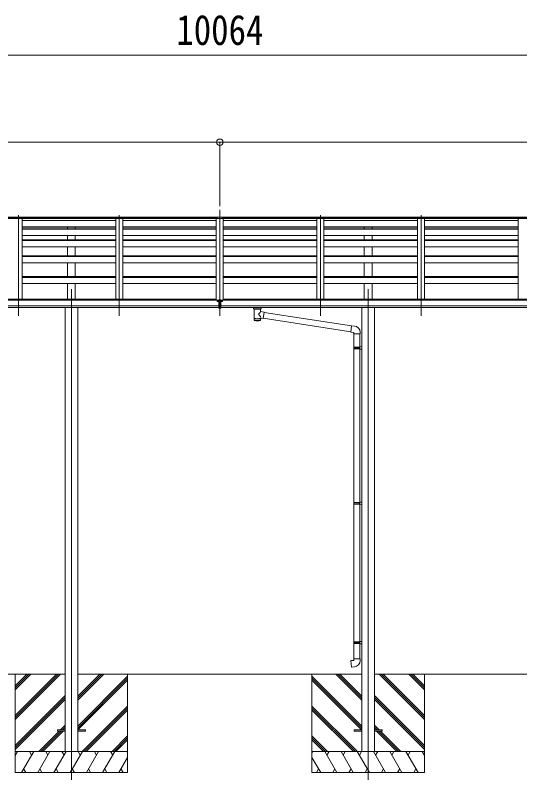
# Model space of a CAD drawing. Units: millimetres at full size; details may follow other scales. Extents: x -12578 to 12718, y -8779 to 8681.
# Drawn here: x 2381 to 5973, y -5530 to -141 of the extents above; entities that cross this region are included whole.
import ezdxf
from ezdxf.enums import TextEntityAlignment as Align

# ---------------------------------------------------------------- set-up
doc = ezdxf.new("R2010")
doc.units = ezdxf.units.MM
doc.header["$LTSCALE"] = 45
doc.header["$PDMODE"] = 32
doc.header["$PDSIZE"] = 45
for name, color, linetype, lineweight in [('0-0_0', 7, 'Continuous', 9), ('0-1_本体', 4, 'Continuous', 9), ('0-2_部品', 7, 'Continuous', 9), ('0-3_ELV2', 4, 'Continuous', 9), ('0-4_TABLE1', 7, 'Continuous', 9), ('0-8_PARTS2', 2, 'Continuous', 9), ('0-A_寸法', 6, 'Continuous', 9)]:
    doc.layers.add(name, color=color, linetype=linetype, lineweight=lineweight)
doc.styles.add('ＭＳ ゴシック', font='')
doc.styles.get('ＭＳ ゴシック').set_extended_font_data('MS Gothic')

msp = doc.modelspace()

# ---------------------------------------------------------------- linework, layer by layer
at = {"layer": '0-0_0'}
for p, q in [((-73.35, -4828.76), (2736.25, -4828.76)), ((2381.45, -4828.76), (2381.45, -5528.76)), ((2381.45, -5122.94), (2675.63, -4828.76)), ((2381.45, -5137.08), (2689.77, -4828.76)), ((2381.45, -5151.22), (2703.91, -4828.76)), ((2381.45, -4939.09), (2491.78, -4828.76)), ((2381.45, -4924.95), (2477.64, -4828.76)), ((2381.45, -4910.81), (2463.49, -4828.76)), ((2826.65, -5014.39), (3012.28, -4828.76)), ((2826.65, -5000.25), (2998.14, -4828.76)), ((2826.65, -4986.11), (2983.99, -4828.76)), ((2826.65, -4828.76), (4508.25, -4828.76)), ((2826.65, -5198.24), (3181.45, -4843.44)), ((4848.29, -4828.75), (3166.69, -4828.77)), ((3181.45, -4828.76), (3181.45, -5528.76)), ((4493.49, -4828.75), (4493.5, -5528.75)), ((4848.29, -5198.22), (4493.49, -4843.43)), ((4848.29, -5014.38), (4662.65, -4828.75)), ((4848.29, -5000.24), (4676.8, -4828.75)), ((4848.29, -4986.09), (4690.94, -4828.75)), ((7748.29, -4828.7), (4938.69, -4828.75)), ((5293.49, -5151.2), (4971.02, -4828.75)), ((5293.49, -5137.06), (4985.16, -4828.75)), ((5293.49, -5122.92), (4999.31, -4828.75)), ((5293.49, -4939.07), (5183.15, -4828.74)), ((5293.49, -4924.93), (5197.3, -4828.74)), ((5293.49, -4910.79), (5211.44, -4828.74)), ((5293.49, -4828.74), (5293.5, -5528.74)), ((2826.65, -5212.38), (3181.45, -4857.58)), ((2828.06, -5225.11), (3181.45, -4871.73)), ((4848.29, -5212.37), (4493.49, -4857.57)), ((4846.88, -5225.09), (4493.49, -4871.72)), ((2381.45, -5335.07), (2736.25, -4980.27)), ((2381.45, -5349.21), (2736.25, -4994.42)), ((2381.45, -5363.36), (2736.25, -5008.56)), ((5293.49, -5335.05), (4938.69, -4980.26)), ((5293.49, -5349.19), (4938.69, -4994.4)), ((5293.49, -5363.33), (4938.69, -5008.54)), ((2858.26, -5378.76), (3181.45, -5055.57)), ((4816.69, -5378.75), (4493.49, -5055.56)), ((2872.4, -5378.76), (3181.45, -5069.72)), ((2886.54, -5378.76), (3181.45, -5083.86)), ((4802.54, -5378.75), (4493.49, -5069.71)), ((4788.4, -5378.75), (4493.49, -5083.85)), ((2703.54, -5225.11), (2736.25, -5192.41)), ((2717.69, -5225.11), (2736.25, -5206.55)), ((2731.83, -5225.11), (2736.25, -5220.69)), ((4971.4, -5225.09), (4938.69, -5192.39)), ((4957.25, -5225.09), (4938.69, -5206.53)), ((4943.11, -5225.09), (4938.69, -5220.67)), ((2549.89, -5378.76), (2694.54, -5234.11)), ((2564.03, -5378.76), (2708.69, -5234.11)), ((2578.17, -5378.76), (2722.83, -5234.11)), ((3070.39, -5378.76), (3181.45, -5267.7)), ((4604.55, -5378.75), (4493.49, -5267.69)), ((5096.77, -5378.74), (4952.11, -5234.09)), ((5110.91, -5378.74), (4966.25, -5234.09)), ((5125.05, -5378.74), (4980.4, -5234.09)), ((3084.53, -5378.76), (3181.45, -5281.85)), ((3098.67, -5379.61), (3181.45, -5296.83)), ((4590.41, -5378.75), (4493.49, -5281.84)), ((4576.27, -5379.6), (4493.49, -5296.82)), ((3181.45, -5378.76), (2381.45, -5378.76)), ((2381.45, -5406.27), (2397.33, -5378.76)), ((2426.19, -5528.76), (2512.8, -5378.76)), ((2497.8, -5404.74), (2482.8, -5378.76)), ((2541.66, -5528.76), (2628.27, -5378.76)), ((2613.27, -5404.75), (2598.26, -5378.76)), ((2657.13, -5528.76), (2743.74, -5378.76)), ((2728.74, -5404.74), (2713.73, -5378.76)), ((2772.6, -5528.76), (2859.21, -5378.76)), ((2844.21, -5404.74), (2829.2, -5378.76)), ((2888.07, -5528.76), (2974.68, -5378.76)), ((2959.68, -5404.74), (2944.68, -5378.76)), ((3003.54, -5528.76), (3090.15, -5378.76)), ((3060.15, -5378.76), (3075.15, -5404.74)), ((3175.62, -5378.76), (3181.45, -5388.86)), ((4493.49, -5378.75), (5293.49, -5378.74)), ((4499.33, -5378.75), (4493.5, -5388.85)), ((4671.4, -5528.75), (4584.8, -5378.75)), ((4614.8, -5378.75), (4599.8, -5404.73)), ((4786.87, -5528.75), (4700.27, -5378.75)), ((4715.27, -5404.73), (4730.27, -5378.75)), ((4902.34, -5528.75), (4815.74, -5378.75)), ((4830.74, -5404.73), (4845.74, -5378.75)), ((5017.81, -5528.74), (4931.21, -5378.75)), ((4946.21, -5404.73), (4961.21, -5378.75)), ((5133.28, -5528.74), (5046.68, -5378.74)), ((5061.68, -5404.73), (5076.68, -5378.74)), ((5248.75, -5528.74), (5162.15, -5378.74)), ((5177.15, -5404.72), (5192.15, -5378.74)), ((5293.5, -5406.24), (5277.62, -5378.74)), ((3119.01, -5528.76), (3181.45, -5420.63)), ((4555.93, -5528.75), (4493.5, -5420.62)), ((2381.45, -5528.76), (3181.45, -5528.76)), ((2441.19, -5502.78), (2456.19, -5528.76)), ((2556.66, -5502.78), (2571.66, -5528.76)), ((2672.13, -5502.78), (2687.13, -5528.76)), ((2787.6, -5502.78), (2802.6, -5528.76)), ((2903.07, -5502.78), (2918.07, -5528.76)), ((3018.54, -5502.78), (3033.54, -5528.76)), ((3134.01, -5502.78), (3149.01, -5528.76)), ((5293.5, -5528.74), (4493.5, -5528.75)), ((4540.93, -5502.77), (4525.93, -5528.75)), ((4656.4, -5502.77), (4641.4, -5528.75)), ((4771.87, -5502.77), (4756.87, -5528.75)), ((4887.34, -5502.77), (4872.34, -5528.75)), ((5002.81, -5502.76), (4987.81, -5528.74)), ((5118.28, -5502.76), (5103.28, -5528.74)), ((5233.75, -5502.76), (5218.75, -5528.74))]:
    msp.add_line(p, q, dxfattribs=at)
at = {"layer": '0-1_本体'}
for p, q in [((3820.95, -1586.28), (-1162.55, -1586.28)), ((3820.95, -1587.18), (-1162.55, -1587.18)), ((-1159.05, -1579.08), (3820.95, -1579.08)), ((3820.95, -1580.65), (-1159.05, -1580.65)), ((2430.45, -1587.18), (2430.45, -2161.99)), ((3096.45, -1602.38), (2430.45, -1602.38)), ((3096.45, -1587.18), (3096.45, -2161.99)), ((3146.45, -1587.18), (3146.45, -2161.99)), ((3812.45, -1602.38), (3146.45, -1602.38)), ((3812.45, -1587.18), (3812.45, -2168.4)), ((8833.93, -1579), (3853.94, -1579.08)), ((3853.94, -1580.65), (8833.93, -1580.57)), ((3853.94, -1586.28), (8837.43, -1586.2)), ((3853.94, -1587.18), (8837.43, -1587.1)), ((3862.44, -1587.18), (3862.45, -2168.4)), ((3862.44, -1602.38), (4528.44, -1602.37)), ((4528.44, -1587.17), (4528.45, -2161.98)), ((4578.44, -1587.17), (4578.45, -2161.98)), ((4578.44, -1602.37), (5244.44, -1602.36)), ((5244.44, -1587.16), (5244.45, -2161.97)), ((5294.44, -1587.16), (5294.45, -2161.97)), ((5294.44, -1602.36), (5960.44, -1602.35)), ((5960.44, -1587.15), (5960.45, -2161.96)), ((3096.45, -1645.92), (2430.45, -1645.92)), ((3096.45, -1646.99), (2430.45, -1646.99)), ((3096.45, -1648.29), (2430.45, -1648.29)), ((2430.45, -1661.49), (3096.45, -1661.49)), ((2430.45, -1664.06), (3096.45, -1664.06)), ((2753.95, -1661.49), (2753.95, -1648.29)), ((2808.95, -1661.49), (2808.95, -1648.29)), ((3812.45, -1645.92), (3146.45, -1645.92)), ((3812.45, -1646.99), (3146.45, -1646.99)), ((3812.45, -1648.29), (3146.45, -1648.29)), ((3146.45, -1661.49), (3812.45, -1661.49)), ((3146.45, -1664.06), (3812.45, -1664.06)), ((3862.44, -1645.92), (4528.44, -1645.91)), ((3862.44, -1646.99), (4528.44, -1646.98)), ((3862.44, -1648.29), (4528.44, -1648.28)), ((4528.44, -1661.48), (3862.44, -1661.49)), ((4528.44, -1664.05), (3862.44, -1664.06)), ((4578.44, -1645.91), (5244.44, -1645.9)), ((4578.44, -1646.98), (5244.44, -1646.97)), ((4578.44, -1648.28), (5244.44, -1648.27)), ((5244.44, -1661.46), (4578.44, -1661.47)), ((5244.44, -1664.04), (4578.44, -1664.05)), ((4865.94, -1661.47), (4865.94, -1648.28)), ((4920.94, -1661.47), (4920.94, -1648.28)), ((5294.44, -1645.9), (5960.44, -1645.89)), ((5294.44, -1646.97), (5960.44, -1646.96)), ((5294.44, -1648.27), (5960.44, -1648.26)), ((5960.44, -1661.45), (5294.44, -1661.46)), ((5960.44, -1664.03), (5294.44, -1664.04)), ((2430.45, -1708.8), (3096.45, -1708.8)), ((2753.95, -1740.28), (2753.95, -1708.8)), ((2808.95, -1740.28), (2808.95, -1708.8)), ((3146.45, -1708.8), (3812.45, -1708.8)), ((4528.44, -1708.79), (3862.44, -1708.8)), ((5244.44, -1708.78), (4578.44, -1708.79)), ((4865.94, -1740.26), (4865.94, -1708.79)), ((4920.94, -1740.26), (4920.94, -1708.78)), ((5960.44, -1708.77), (5294.44, -1708.78)), ((2430.45, -1740.28), (3096.45, -1740.28)), ((2430.45, -1744.26), (3096.45, -1744.26)), ((3146.45, -1740.28), (3812.45, -1740.28)), ((3146.45, -1744.26), (3812.45, -1744.26)), ((4528.44, -1740.27), (3862.44, -1740.28)), ((4528.44, -1744.25), (3862.44, -1744.26)), ((5244.44, -1740.26), (4578.44, -1740.27)), ((5244.44, -1744.24), (4578.44, -1744.25)), ((5960.44, -1740.24), (5294.44, -1740.25)), ((5960.44, -1744.23), (5294.44, -1744.24)), ((2430.45, -1788.71), (3096.45, -1788.71)), ((2753.95, -1853.13), (2753.95, -1788.71)), ((2808.95, -1853.13), (2808.95, -1788.71)), ((3146.45, -1788.71), (3812.45, -1788.71)), ((4528.44, -1788.7), (3862.44, -1788.71)), ((5244.44, -1788.68), (4578.44, -1788.69)), ((4865.94, -1853.11), (4865.94, -1788.69)), ((4920.94, -1853.11), (4920.94, -1788.69)), ((5960.44, -1788.67), (5294.44, -1788.68)), ((2430.45, -1853.13), (3096.45, -1853.13)), ((2430.45, -1858.51), (3096.45, -1858.51)), ((3146.45, -1853.13), (3812.45, -1853.13)), ((3146.45, -1858.51), (3812.45, -1858.51)), ((4528.44, -1853.12), (3862.44, -1853.13)), ((4528.44, -1858.5), (3862.44, -1858.51)), ((5244.44, -1853.11), (4578.44, -1853.12)), ((5244.44, -1858.48), (4578.44, -1858.5)), ((5960.44, -1853.1), (5294.44, -1853.11)), ((5960.44, -1858.47), (5294.44, -1858.48)), ((2430.45, -1902.56), (3096.45, -1902.56)), ((2753.95, -1999.77), (2753.95, -1902.56)), ((2808.95, -1999.77), (2808.95, -1902.56)), ((3146.45, -1902.56), (3812.45, -1902.56)), ((4528.44, -1902.55), (3862.44, -1902.56)), ((5244.44, -1902.54), (4578.44, -1902.55)), ((4865.94, -1999.75), (4865.94, -1902.55)), ((4920.94, -1999.75), (4920.94, -1902.55)), ((5960.44, -1902.53), (5294.44, -1902.54)), ((2430.45, -1999.77), (3096.45, -1999.77)), ((2430.45, -2006.53), (3096.45, -2006.53)), ((3146.45, -1999.77), (3812.45, -1999.77)), ((3146.45, -2006.53), (3812.45, -2006.53)), ((4528.44, -1999.75), (3862.44, -1999.76)), ((4528.44, -2006.52), (3862.44, -2006.53)), ((5244.44, -1999.74), (4578.44, -1999.75)), ((5244.44, -2006.51), (4578.44, -2006.52)), ((5960.44, -1999.73), (5294.44, -1999.74)), ((5960.44, -2006.49), (5294.44, -2006.51)), ((2430.45, -2050.09), (3096.45, -2050.09)), ((2753.95, -2161.99), (2753.95, -2050.09)), ((2808.95, -2161.99), (2808.95, -2050.09)), ((3146.45, -2050.09), (3812.45, -2050.09)), ((4528.44, -2050.08), (3862.44, -2050.09)), ((5244.44, -2050.07), (4578.44, -2050.08)), ((4865.95, -2161.97), (4865.94, -2050.08)), ((4920.95, -2161.97), (4920.94, -2050.08)), ((5960.44, -2050.06), (5294.44, -2050.07)), ((3830.95, -2168.4), (-1168.05, -2168.4)), ((3807.45, -2161.99), (-1144.55, -2161.99)), ((3807.45, -2168.4), (3807.45, -2162.07)), ((3843.95, -2168.4), (8842.95, -2168.33)), ((3867.45, -2161.99), (8819.45, -2161.91)), ((3867.45, -2168.4), (3867.45, -2162.07)), ((-1168.05, -2209.99), (3830.95, -2209.99)), ((3830.95, -2221.84), (-1168.05, -2221.77)), ((2736.25, -2223.55), (2736.25, -5378.76)), ((2826.65, -2223.55), (2826.65, -5378.76)), ((8842.95, -2209.92), (3843.95, -2209.99)), ((3843.95, -2221.84), (8842.95, -2221.69)), ((4848.25, -2223.54), (4848.29, -5378.75)), ((4938.65, -2223.53), (4938.69, -5378.75))]:
    msp.add_line(p, q, dxfattribs=at)
at = {"layer": '0-2_部品'}
for p, q in [((4077.95, -2227.84), (4077.95, -2221.72)), ((4082.05, -2232.34), (4082.03, -2312.63)), ((4127.85, -2249.91), (4127.85, -2232.33)), ((4153.07, -2253.82), (4127.85, -2249.91)), ((4131.95, -2227.84), (4131.95, -2221.72)), ((4153.07, -2253.82), (4146.05, -2299.08)), ((4774.18, -2352.23), (4152.76, -2255.83)), ((4127.86, -2312.63), (4127.85, -2296)), ((4127.85, -2296.26), (4146.05, -2299.08)), ((4770.51, -2394.16), (4146.32, -2297.34)), ((4795.17, -2352.29), (4774.33, -2350.47)), ((4790.25, -2408.04), (4836.25, -2408.04)), ((4792.25, -2408.04), (4792.25, -2502.18)), ((4834.25, -2408.04), (4834.25, -2499.62)), ((4836.25, -2408.04), (4836.25, -2397.12)), ((4790.25, -2504.18), (4791.25, -2502.18)), ((4790.25, -2504.18), (4834.25, -2504.18)), ((4790.25, -2504.18), (4790.25, -2512.18)), ((4790.25, -2512.18), (4834.25, -2512.18)), ((4790.25, -2512.18), (4791.25, -2514.18)), ((4791.25, -2502.18), (4834.25, -2502.18)), ((4791.25, -2514.18), (4834.25, -2514.18)), ((4792.25, -2514.18), (4792.27, -3608.37)), ((4829.77, -2504.18), (4829.34, -2502.18)), ((4832.25, -2499.68), (4848.25, -2499.21)), ((4832.25, -2501.68), (4832.25, -2499.68)), ((4832.25, -2501.68), (4834.25, -2501.68)), ((4832.25, -2516.68), (4832.25, -2514.68)), ((4832.25, -2516.68), (4848.25, -2517.15)), ((4834.25, -2516.74), (4834.27, -3605.81)), ((4848.25, -2499.21), (4848.25, -2517.15)), ((4790.27, -3610.37), (4791.27, -3608.37)), ((4790.27, -3610.37), (4834.27, -3610.36)), ((4790.27, -3610.37), (4790.27, -3618.37)), ((4791.27, -3608.37), (4834.27, -3608.36)), ((4829.79, -3610.36), (4829.36, -3608.36)), ((4832.27, -3605.86), (4848.27, -3605.39)), ((4832.27, -3607.86), (4832.27, -3605.86)), ((4832.27, -3607.86), (4834.27, -3607.86)), ((4848.27, -3605.39), (4848.27, -3623.33)), ((4790.27, -3618.37), (4834.27, -3618.36)), ((4790.27, -3618.37), (4791.27, -3620.37)), ((4791.27, -3620.37), (4834.27, -3620.36)), ((4792.27, -3620.37), (4792.28, -4598.55)), ((4832.27, -3622.86), (4832.27, -3620.86)), ((4832.27, -3622.86), (4848.27, -3623.33)), ((4834.27, -3622.92), (4834.28, -4595.99)), ((4790.28, -4600.55), (4791.28, -4598.55)), ((4790.28, -4600.55), (4834.28, -4600.55)), ((4790.28, -4600.55), (4790.28, -4608.55)), ((4790.28, -4608.55), (4834.28, -4608.55)), ((4790.28, -4608.55), (4791.28, -4610.55)), ((4791.28, -4598.55), (4834.28, -4598.55)), ((4791.28, -4610.55), (4834.28, -4610.55)), ((4792.28, -4610.55), (4792.28, -4720.55)), ((4829.81, -4600.55), (4829.38, -4598.55)), ((4832.28, -4596.05), (4848.28, -4595.58)), ((4832.28, -4598.05), (4832.28, -4596.05)), ((4832.28, -4598.05), (4834.28, -4598.05)), ((4832.28, -4613.05), (4832.28, -4611.05)), ((4832.28, -4613.05), (4848.28, -4613.52)), ((4834.28, -4613.11), (4834.28, -4720.55)), ((4848.28, -4595.58), (4848.28, -4613.52)), ((4790.28, -4720.55), (4836.28, -4720.55)), ((4790.29, -4730.55), (4790.28, -4720.55)), ((4836.28, -4720.55), (4836.29, -4731.47))]:
    msp.add_line(p, q, dxfattribs=at)
at = {"layer": '0-2_部品', "color": 4}
for p, q in [((2681.45, -5225.11), (2681.45, -5234.11)), ((2681.45, -5225.11), (2736.25, -5225.11)), ((2826.65, -5225.11), (2881.45, -5225.11)), ((2881.45, -5225.11), (2881.45, -5234.11)), ((4793.49, -5225.09), (4793.49, -5234.09)), ((4848.29, -5225.09), (4793.49, -5225.09)), ((4993.49, -5225.09), (4938.69, -5225.09)), ((4993.49, -5225.09), (4993.49, -5234.09)), ((2681.45, -5234.11), (2736.25, -5234.11)), ((2826.65, -5234.11), (2881.45, -5234.11)), ((4848.29, -5234.09), (4793.49, -5234.09)), ((4993.49, -5234.09), (4938.69, -5234.09))]:
    msp.add_line(p, q, dxfattribs=at)
at = {"layer": '0-2_部品'}
for points in [[(4077.99, -2227.9), (4077.96, -2227.54), (4078.21, -2226.58), (4078.73, -2225.7), (4079.53, -2224.86), (4080.65, -2224.06), (4082.05, -2223.34)], [(4077.99, -2227.78), (4077.96, -2228.14), (4078.21, -2229.1), (4078.73, -2229.98), (4079.53, -2230.82), (4080.65, -2231.62), (4082.05, -2232.34)], [(4127.85, -2223.35), (4128.08, -2223.44), (4129.44, -2224.18), (4130.55, -2225.03), (4131.3, -2225.89), (4131.77, -2226.79), (4131.94, -2227.68)], [(4127.85, -2232.33), (4128.08, -2232.23), (4129.44, -2231.5), (4130.55, -2230.65), (4131.3, -2229.79), (4131.77, -2228.89), (4131.94, -2228)], [(4774.33, -2350.47), (4770.33, -2396.29), (4790.25, -2398.04), (4790.25, -2408.04)], [(4829.77, -2504.18), (4829.77, -2512.18), (4829.34, -2514.18)], [(4832.25, -2514.68), (4834.25, -2514.68), (4834.25, -2501.68)], [(4829.79, -3610.36), (4829.79, -3618.36), (4829.36, -3620.36)], [(4832.27, -3620.86), (4834.27, -3620.86), (4834.27, -3607.86)], [(4829.81, -4600.55), (4829.81, -4608.55), (4829.38, -4610.55)], [(4832.28, -4611.05), (4834.28, -4611.05), (4834.28, -4598.05)], [(4795.21, -4776.3), (4774.37, -4778.12), (4770.36, -4732.3), (4790.29, -4730.55)]]:
    msp.add_lwpolyline(points, dxfattribs=at)
for centre, radius, start, end in [((4095.02, -2273.06), 51.38, 92.46214, 104.62051), ((4114.9, -2273.06), 51.38, 75.38125, 87.53962), ((4791.25, -2397.12), 45, 0.00088, 85.00088), ((4791.29, -4731.47), 45, 275.00088, 0.00088)]:
    msp.add_arc(centre, radius, start, end, dxfattribs=at)
for centre, major_axis, ratio, start_param, end_param in [((4104.95, -2233.53), (-22.91, -0.42), 0.072511, 4.711586, 6.2823824), ((4104.97, -2231.9), (-22.91, -0.42), 0.072511, 4.711586, 6.2823824), ((4104.92, -2231.91), (22.92, -0.42), 0.07247, 0.0008089, 1.5716053), ((4104.92, -2233.53), (22.92, -0.42), 0.07247, 0.0008089, 1.5716053), ((4107.5, -2272.11), (20.32, 22.25), 0.045535, 4.9756507, 6.2441899), ((4115.95, -2227.84), (16, 0), 0.361356, 0, 0.0194874), ((4115.95, -2227.84), (16, 0), 0.361356, 6.2636979, 6.2831853), ((4104.95, -2312.63), (22.92, 0), 0.101955, 6.2829723, 9.4248207), ((4104.95, -2312.63), (22.92, 0), 0.101955, 3.1415499, 6.2833984), ((4104.95, -2300.19), (22.91, 0), 0.122865, 6.2831853, 9.424778), ((4104.95, -2269.46), (-22.81, 26.62), 0.234429, 3.1563334, 4.5976381)]:
    msp.add_ellipse(centre, major_axis=major_axis, ratio=ratio, start_param=start_param, end_param=end_param, dxfattribs=at)
at = {"layer": '0-3_ELV2'}
for p, q in [((3812.45, -1587.18), (3812.45, -2168.4)), ((3862.44, -1587.18), (3862.45, -2168.4)), ((3807.45, -2168.4), (3807.45, -2161.99)), ((3867.45, -2168.4), (3867.45, -2161.99))]:
    msp.add_line(p, q, dxfattribs=at)
at = {"layer": '0-4_TABLE1'}
for p, q in [((3837.45, -1577.08), (3820.95, -1578.09)), ((3837.45, -1577.85), (3820.95, -1578.85)), ((3820.95, -1578.09), (3820.95, -1587.32)), ((3837.45, -1578.57), (3820.95, -1579.58)), ((3837.45, -1578.96), (3820.95, -1579.84)), ((3828.19, -1587.66), (3837.45, -1587.78)), ((3853.95, -1578.09), (3837.45, -1577.08)), ((3853.95, -1578.85), (3837.45, -1577.85)), ((3853.95, -1579.58), (3837.45, -1578.57)), ((3837.45, -1586.85), (3837.45, -1578.96)), ((3853.95, -1579.84), (3837.45, -1578.96)), ((3846.71, -1587.66), (3837.45, -1587.78)), ((3853.95, -1578.09), (3853.95, -1587.32)), ((3822.97, -2173.72), (3822.97, -2175.37)), ((3822.97, -2174.62), (3823.97, -2174.62)), ((3823.97, -2175.37), (3823.97, -2173.72)), ((3824.97, -2174.47), (3825.97, -2174.47)), ((3830.95, -2166.04), (3830.95, -2224.9)), ((3849.92, -2174.47), (3848.92, -2174.47)), ((3850.92, -2173.72), (3850.92, -2175.37)), ((3850.92, -2174.62), (3851.92, -2174.62)), ((3851.92, -2175.37), (3851.92, -2173.72)), ((3830.95, -2211.74), (3843.95, -2211.74))]:
    msp.add_line(p, q, dxfattribs=at)
for points in [[(3820.95, -1586.64), (3837.45, -1586.85), (3853.95, -1586.64)], [(3837.45, -1578.96), (3837.45, -1578.57), (3837.45, -1577.85), (3837.45, -1577.08)], [(3821.97, -2173.57), (3820.97, -2173.57), (3820.97, -2174.47), (3821.97, -2174.47)], [(3823.97, -2172.67), (3823.97, -2171.77), (3822.97, -2171.77), (3822.97, -2172.67)], [(3822.97, -2175.37), (3822.97, -2176.27), (3823.97, -2176.27), (3823.97, -2175.37)], [(3825.97, -2174.47), (3825.97, -2173.57), (3824.97, -2173.57)], [(3830.95, -2166.04), (3843.95, -2166.04), (3843.95, -2224.9), (3830.95, -2224.9)], [(3848.92, -2174.47), (3848.92, -2173.57), (3849.92, -2173.57)], [(3850.92, -2172.67), (3850.92, -2171.77), (3851.92, -2171.77), (3851.92, -2172.67)], [(3851.92, -2175.37), (3851.92, -2176.27), (3850.92, -2176.27), (3850.92, -2175.37)], [(3852.92, -2173.57), (3853.92, -2173.57), (3853.92, -2174.47), (3852.92, -2174.47)]]:
    msp.add_lwpolyline(points, dxfattribs=at)
for centre, major_axis, ratio, start_param, end_param in [((3821.11, -1587.07), (8.19, -0.54), 0.030654, 4.6941949, 5.7567039), ((3853.78, -1587.07), (8.19, 0.54), 0.030654, 3.6680741, 4.730583), ((3823.47, -2174.02), (5.9, 0), 0.9, 6.2831853, 9.424778), ((3821.97, -2172.67), (-1, 0), 0.9, 1.5707963, 3.1415927), ((3821.97, -2175.37), (1, 0), 0.9, 6.2831853, 7.8539816), ((3821.97, -2173.72), (1, 0), 0.9, 6.2831853, 6.9023328), ((3824.97, -2172.67), (1, 0), 0.9, 3.1415927, 4.712389), ((3824.97, -2173.72), (-1, 0), 0.9, 5.6640378, 6.2831853), ((3824.97, -2175.37), (-1, 0), 0.9, 4.712389, 6.2831853), ((3851.42, -2174.02), (-5.9, 0), 0.9, 3.1415927, 6.2831853), ((3849.92, -2172.67), (-1, 0), 0.9, 1.5707963, 3.1415927), ((3849.92, -2175.37), (1, 0), 0.9, 6.2831853, 7.8539816), ((3849.92, -2173.72), (1, 0), 0.9, 6.2831853, 6.9023328), ((3852.92, -2172.67), (1, 0), 0.9, 3.1415927, 4.712389), ((3852.92, -2173.72), (-1, 0), 0.9, 5.6640378, 6.2831853), ((3852.92, -2175.37), (-1, 0), 0.9, 4.712389, 6.2831853)]:
    msp.add_ellipse(centre, major_axis=major_axis, ratio=ratio, start_param=start_param, end_param=end_param, dxfattribs=at)
for centre, major_axis in [((3823.47, -2173.72), (5.9, 0)), ((3851.42, -2173.72), (-5.9, 0))]:
    msp.add_ellipse(centre, major_axis=major_axis, ratio=0.9, dxfattribs=at)
at = {"layer": '0-8_PARTS2'}
for p, q in [((3837.44, -1525.75), (3837.45, -2279.53)), ((2405.45, -2279.53), (2405.45, -1563.06)), ((3121.45, -2279.53), (3121.45, -1563.06)), ((4553.45, -2279.52), (4553.44, -1563.05)), ((5269.45, -2279.51), (5269.44, -1563.04)), ((2781.45, -2090.73), (2781.45, -5602.3)), ((4893.44, -2090.71), (4893.5, -5602.28))]:
    msp.add_line(p, q, dxfattribs=at)
at = {"layer": '0-A_寸法'}
for p, q in [((-1194.59, -426.47), (8869.46, -426.47)), ((-1174.55, -1044.87), (3837.44, -1044.87)), ((8849.42, -1044.79), (3837.43, -1044.87)), ((3837.44, -1044.87), (3837.44, -1500.44))]:
    msp.add_line(p, q, dxfattribs=at)
msp.add_point((3837.44, -1044.87), dxfattribs=at)

# ---------------------------------------------------------------- texts
at = {"layer": '0-A_寸法', "color": 7, "style": 'ＭＳ ゴシック', "width": 0.85}
msp.add_text('10064', height=214.4, dxfattribs=at).set_placement((3528.06, -417.47), align=Align.BOTTOM_LEFT)

doc.saveas('drawing.dxf')
